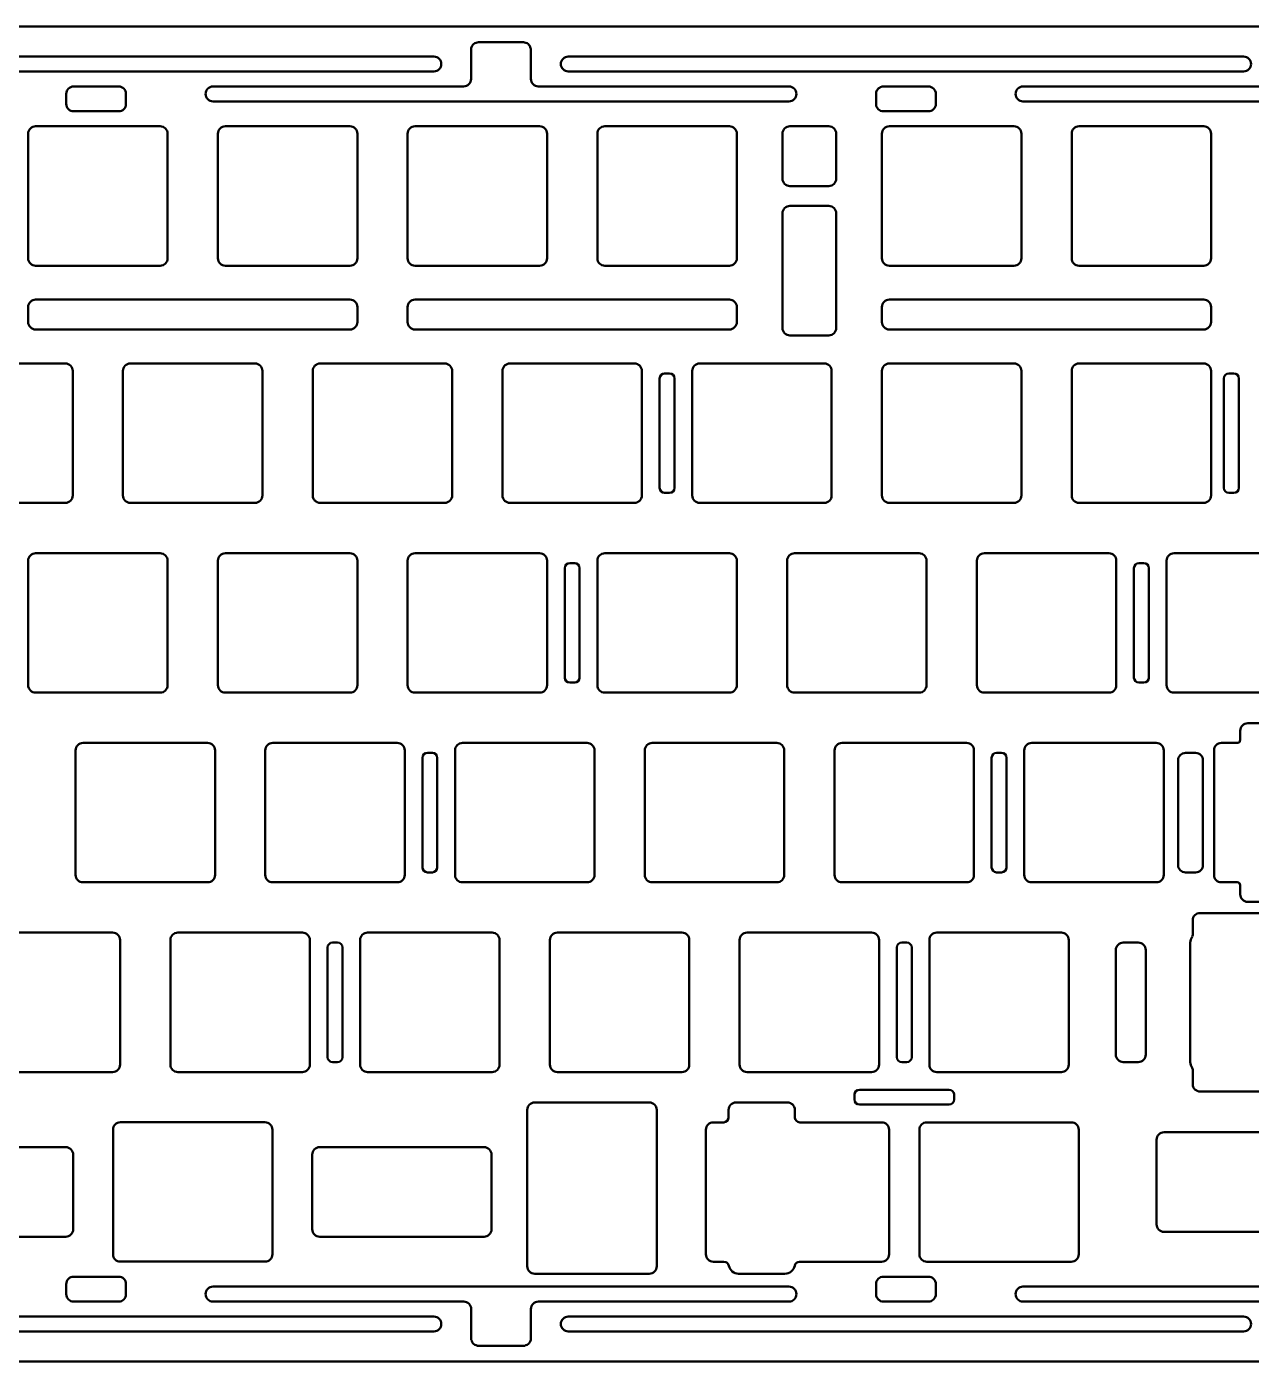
# Model space of a CAD drawing. Header units: millimetres. Extents: x 46 to 394, y 126 to 260.
# Drawn here: x 172.2 to 295.1, y 126.2 to 260.2 of the extents above; entities that cross this region are included whole.
import ezdxf

# ---------------------------------------------------------------- set-up
doc = ezdxf.new("R2010")
doc.units = ezdxf.units.MM
doc.header["$LTSCALE"] = 0.75
doc.layers.add('Visible', color=7, linetype='Continuous', lineweight=50)

msp = doc.modelspace()

# ---------------------------------------------------------------- linework, layer by layer
at = {"layer": 'Visible'}
for p, q in [((382.3, 260.2, 0.75), (57.29, 260.2, 0.75)), ((216.79, 254.95, 0.75), (216.79, 257.63, 0.75)), ((217.54, 258.63, 0.3), (222.04, 258.63, 0.3)), ((222.79, 257.63, 0.75), (222.79, 254.95, 0.75)), ((145.24, 257.2, 0.75), (213.05, 257.2, 0.75)), ((294.35, 257.2, 0.75), (226.55, 257.2, 0.75)), ((145.24, 255.7, 0.75), (213.05, 255.7, 0.75)), ((294.35, 255.7, 0.75), (226.55, 255.7, 0.75)), ((176.14, 252.45, 0.75), (176.14, 253.45, 0.75)), ((176.89, 254.2, 0.75), (181.39, 254.2, 0.75)), ((182.14, 253.45, 0.75), (182.14, 252.45, 0.75)), ((190.89, 254.2, 0.75), (216.04, 254.2, 0.75)), ((223.54, 254.2, 0.75), (248.7, 254.2, 0.75)), ((257.45, 252.45, 0.75), (257.45, 253.45, 0.75)), ((258.2, 254.2, 0.75), (262.7, 254.2, 0.75)), ((263.45, 253.45, 0.75), (263.45, 252.45, 0.75)), ((326.35, 254.2, 0.75), (272.2, 254.2, 0.75)), ((248.7, 252.7, 0.75), (190.89, 252.7, 0.75)), ((326.35, 252.7, 0.75), (272.2, 252.7, 0.75)), ((181.39, 251.7, 0.75), (176.89, 251.7, 0.75)), ((262.7, 251.7, 0.75), (258.2, 251.7, 0.75)), ((172.32, 236.95, 0.75), (172.32, 249.45, 0.75)), ((173.07, 250.2, 0.75), (185.57, 250.2, 0.75)), ((186.32, 249.45, 0.75), (186.32, 236.95, 0.75)), ((191.37, 236.95, 0.75), (191.37, 249.45, 0.75)), ((192.12, 250.2, 0.75), (204.62, 250.2, 0.75)), ((205.37, 249.45, 0.75), (205.37, 236.95, 0.75)), ((210.42, 236.95, 0.75), (210.42, 249.45, 0.75)), ((211.17, 250.2, 0.75), (223.67, 250.2, 0.75)), ((224.42, 249.45, 0.75), (224.42, 236.95, 0.75)), ((229.47, 236.95, 0.75), (229.47, 249.45, 0.75)), ((230.22, 250.2, 0.75), (242.72, 250.2, 0.75)), ((243.47, 249.45, 0.75), (243.47, 236.95, 0.75)), ((248.05, 244.95, 0.75), (248.05, 249.45, 0.75)), ((248.8, 250.2, 0.75), (252.7, 250.2, 0.75)), ((253.45, 249.45, 0.75), (253.45, 244.95, 0.75)), ((258.04, 236.95, 0.75), (258.04, 249.45, 0.75)), ((258.79, 250.2, 0.75), (271.29, 250.2, 0.75)), ((272.04, 249.45, 0.75), (272.04, 236.95, 0.75)), ((277.09, 236.95, 0.75), (277.09, 249.45, 0.75)), ((277.84, 250.2, 0.75), (290.34, 250.2, 0.75)), ((291.09, 249.45, 0.75), (291.09, 236.95, 0.75)), ((252.7, 244.2, 0.75), (248.8, 244.2, 0.75)), ((248.05, 229.95, 0.75), (248.05, 241.45, 0.75)), ((248.8, 242.2, 0.75), (252.7, 242.2, 0.75)), ((253.45, 241.45, 0.75), (253.45, 229.95, 0.75)), ((185.57, 236.2, 0.75), (173.07, 236.2, 0.75)), ((204.62, 236.2, 0.75), (192.12, 236.2, 0.75)), ((223.67, 236.2, 0.75), (211.17, 236.2, 0.75)), ((242.72, 236.2, 0.75), (230.22, 236.2, 0.75)), ((271.29, 236.2, 0.75), (258.79, 236.2, 0.75)), ((290.34, 236.2, 0.75), (277.84, 236.2, 0.75)), ((172.32, 230.54, 0.75), (172.32, 232.04, 0.75)), ((173.07, 232.79, 0.75), (204.62, 232.79, 0.75)), ((205.37, 232.04, 0.75), (205.37, 230.54, 0.75)), ((210.42, 230.54, 0.75), (210.42, 232.04, 0.75)), ((211.17, 232.79, 0.75), (242.72, 232.79, 0.75)), ((243.47, 232.04, 0.75), (243.47, 230.54, 0.75)), ((258.04, 230.54, 0.75), (258.04, 232.04, 0.75)), ((258.79, 232.79, 0.75), (290.34, 232.79, 0.75)), ((291.09, 232.04, 0.75), (291.09, 230.54, 0.75)), ((204.62, 229.79, 0.75), (173.07, 229.79, 0.75)), ((242.72, 229.79, 0.75), (211.17, 229.79, 0.75)), ((252.7, 229.2, 0.75), (248.8, 229.2, 0.75)), ((290.34, 229.79, 0.75), (258.79, 229.79, 0.75)), ((163.54, 226.38, 0.75), (176.04, 226.38, 0.75)), ((176.79, 225.63, 0.75), (176.79, 213.13, 0.75)), ((181.84, 213.13, 0.75), (181.84, 225.63, 0.75)), ((182.59, 226.38, 0.75), (195.09, 226.38, 0.75)), ((195.84, 225.63, 0.75), (195.84, 213.13, 0.75)), ((200.89, 213.13, 0.75), (200.89, 225.63, 0.75)), ((201.64, 226.38, 0.75), (214.14, 226.38, 0.75)), ((214.89, 225.63, 0.75), (214.89, 213.13, 0.75)), ((219.94, 213.13, 0.75), (219.94, 225.63, 0.75)), ((220.69, 226.38, 0.75), (233.19, 226.38, 0.75)), ((233.94, 225.63, 0.75), (233.94, 213.13, 0.75)), ((236.22, 225.38, 0.75), (236.72, 225.38, 0.75)), ((238.99, 213.13, 0.75), (238.99, 225.63, 0.75)), ((239.74, 226.38, 0.75), (252.24, 226.38, 0.75)), ((252.99, 225.63, 0.75), (252.99, 213.13, 0.75)), ((258.04, 213.13, 0.75), (258.04, 225.63, 0.75)), ((258.79, 226.38, 0.75), (271.29, 226.38, 0.75)), ((272.04, 225.63, 0.75), (272.04, 213.13, 0.75)), ((277.09, 213.13, 0.75), (277.09, 225.63, 0.75)), ((277.84, 226.38, 0.75), (290.34, 226.38, 0.75)), ((291.09, 225.63, 0.75), (291.09, 213.13, 0.75)), ((292.87, 225.38, 0.75), (293.37, 225.38, 0.75)), ((235.72, 213.88, 0.75), (235.72, 224.88, 0.75)), ((237.22, 224.88, 0.75), (237.22, 213.88, 0.75)), ((292.37, 213.88, 0.75), (292.37, 224.88, 0.75)), ((293.87, 224.88, 0.75), (293.87, 213.88, 0.75)), ((236.72, 213.38, 0.75), (236.22, 213.38, 0.75)), ((293.37, 213.38, 0.75), (292.87, 213.38, 0.75)), ((176.04, 212.38, 0.75), (163.54, 212.38, 0.75)), ((195.09, 212.38, 0.75), (182.59, 212.38, 0.75)), ((214.14, 212.38, 0.75), (201.64, 212.38, 0.75)), ((233.19, 212.38, 0.75), (220.69, 212.38, 0.75)), ((252.24, 212.38, 0.75), (239.74, 212.38, 0.75)), ((271.29, 212.38, 0.75), (258.79, 212.38, 0.75)), ((290.34, 212.38, 0.75), (277.84, 212.38, 0.75)), ((172.32, 194.08, 0.75), (172.32, 206.58, 0.75)), ((173.07, 207.33, 0.75), (185.57, 207.33, 0.75)), ((186.32, 206.58, 0.75), (186.32, 194.08, 0.75)), ((191.37, 194.08, 0.75), (191.37, 206.58, 0.75)), ((192.12, 207.33, 0.75), (204.62, 207.33, 0.75)), ((205.37, 206.58, 0.75), (205.37, 194.08, 0.75)), ((210.42, 194.08, 0.75), (210.42, 206.58, 0.75)), ((211.17, 207.33, 0.75), (223.67, 207.33, 0.75)), ((224.42, 206.58, 0.75), (224.42, 194.08, 0.75)), ((229.47, 194.08, 0.75), (229.47, 206.58, 0.75)), ((230.22, 207.33, 0.75), (242.72, 207.33, 0.75)), ((243.47, 206.58, 0.75), (243.47, 194.08, 0.75)), ((248.52, 194.08, 0.75), (248.52, 206.58, 0.75)), ((249.27, 207.33, 0.75), (261.77, 207.33, 0.75)), ((262.52, 206.58, 0.75), (262.52, 194.08, 0.75)), ((267.57, 206.58, 0.75), (267.57, 194.08, 0.75)), ((268.32, 207.33, 0.75), (280.82, 207.33, 0.75)), ((281.57, 206.58, 0.75), (281.57, 194.08, 0.75)), ((286.62, 194.08, 0.75), (286.62, 206.58, 0.75)), ((287.37, 207.33, 0.75), (299.87, 207.33, 0.75)), ((226.19, 194.83, 0.75), (226.19, 205.83, 0.75)), ((226.69, 206.33, 0.75), (227.19, 206.33, 0.75)), ((227.69, 205.83, 0.75), (227.69, 194.83, 0.75)), ((283.34, 194.83, 0.75), (283.34, 205.83, 0.75)), ((283.84, 206.33, 0.75), (284.34, 206.33, 0.75)), ((284.84, 205.83, 0.75), (284.84, 194.83, 0.75)), ((227.19, 194.33, 0.75), (226.69, 194.33, 0.75)), ((284.34, 194.33, 0.75), (283.84, 194.33, 0.75)), ((185.57, 193.33, 0.75), (173.07, 193.33, 0.75)), ((204.62, 193.33, 0.75), (192.12, 193.33, 0.75)), ((223.67, 193.33, 0.75), (211.17, 193.33, 0.75)), ((242.72, 193.33, 0.75), (230.22, 193.33, 0.75)), ((261.77, 193.33, 0.75), (249.27, 193.33, 0.75)), ((280.82, 193.33, 0.75), (268.32, 193.33, 0.75)), ((299.87, 193.33, 0.75), (287.37, 193.33, 0.75)), ((294.01, 188.58, 0.75), (294.01, 189.5, 0.75)), ((294.76, 190.25, 0.75), (300.91, 190.25, 0.75)), ((177.83, 188.28, 0.75), (190.33, 188.28, 0.75)), ((196.88, 188.28, 0.75), (209.38, 188.28, 0.75)), ((215.93, 188.28, 0.75), (228.43, 188.28, 0.75)), ((234.98, 188.28, 0.75), (247.48, 188.28, 0.75)), ((254.03, 188.28, 0.75), (266.53, 188.28, 0.75)), ((273.08, 188.28, 0.75), (285.58, 188.28, 0.75)), ((292.13, 188.28, 0.75), (293.71, 188.28, 0.75)), ((177.08, 175.03, 0.75), (177.08, 187.53, 0.75)), ((191.08, 187.53, 0.75), (191.08, 175.03, 0.75)), ((196.13, 175.03, 0.75), (196.13, 187.53, 0.75)), ((210.13, 187.53, 0.75), (210.13, 175.03, 0.75)), ((211.9, 175.78, 0.75), (211.9, 186.78, 0.75)), ((212.4, 187.28, 0.75), (212.9, 187.28, 0.75)), ((213.4, 186.78, 0.75), (213.4, 175.78, 0.75)), ((215.18, 175.03, 0.75), (215.18, 187.53, 0.75)), ((229.18, 187.53, 0.75), (229.18, 175.03, 0.75)), ((234.23, 175.03, 0.75), (234.23, 187.53, 0.75)), ((248.23, 187.53, 0.75), (248.23, 175.03, 0.75)), ((253.28, 175.03, 0.75), (253.28, 187.53, 0.75)), ((267.28, 187.53, 0.75), (267.28, 175.03, 0.75)), ((269.05, 175.78, 0.75), (269.05, 186.78, 0.75)), ((269.55, 187.28, 0.75), (270.05, 187.28, 0.75)), ((270.55, 186.78, 0.75), (270.55, 175.78, 0.75)), ((272.33, 175.03, 0.75), (272.33, 187.53, 0.75)), ((286.33, 187.53, 0.75), (286.33, 175.03, 0.75)), ((287.77, 176.03, 0.75), (287.77, 186.53, 0.75)), ((288.52, 187.28, 0.75), (289.52, 187.28, 0.75)), ((290.27, 186.53, 0.75), (290.27, 176.03, 0.75)), ((291.38, 175.03, 0.75), (291.38, 187.53, 0.75)), ((190.33, 174.28, 0.75), (177.83, 174.28, 0.75)), ((209.38, 174.28, 0.75), (196.88, 174.28, 0.75)), ((212.9, 175.28, 0.75), (212.4, 175.28, 0.75)), ((228.43, 174.28, 0.75), (215.93, 174.28, 0.75)), ((234.98, 174.28, 0.75), (247.48, 174.28, 0.75)), ((266.53, 174.28, 0.75), (254.03, 174.28, 0.75)), ((270.05, 175.28, 0.75), (269.55, 175.28, 0.75)), ((285.58, 174.28, 0.75), (273.08, 174.28, 0.75)), ((289.52, 175.28, 0.75), (288.52, 175.28, 0.75)), ((293.71, 174.28, 0.75), (292.13, 174.28, 0.75)), ((294.01, 173.07, 0.75), (294.01, 173.98, 0.75)), ((300.92, 172.32, 0.75), (294.76, 172.32, 0.75)), ((289.24, 169, 0.75), (289.24, 170.45, 0.75)), ((289.99, 171.2, 0.75), (296.15, 171.2, 0.75)), ((168.3, 169.23, 0.75), (180.8, 169.23, 0.75)), ((187.35, 169.23, 0.75), (199.85, 169.23, 0.75)), ((206.4, 169.23, 0.75), (218.9, 169.23, 0.75)), ((225.45, 169.23, 0.75), (237.95, 169.23, 0.75)), ((244.5, 169.23, 0.75), (257, 169.23, 0.75)), ((263.55, 169.23, 0.75), (276.05, 169.23, 0.75)), ((181.55, 168.48, 0.75), (181.55, 155.98, 0.75)), ((186.6, 155.98, 0.75), (186.6, 168.48, 0.75)), ((200.6, 168.48, 0.75), (200.6, 155.98, 0.75)), ((202.38, 156.73, 0.75), (202.38, 167.73, 0.75)), ((202.88, 168.23, 0.75), (203.38, 168.23, 0.75)), ((203.88, 167.73, 0.75), (203.88, 156.73, 0.75)), ((205.65, 155.98, 0.75), (205.65, 168.48, 0.75)), ((219.65, 168.48, 0.75), (219.65, 155.98, 0.75)), ((224.7, 155.98, 0.75), (224.7, 168.48, 0.75)), ((238.7, 168.48, 0.75), (238.7, 155.98, 0.75)), ((243.75, 155.98, 0.75), (243.75, 168.48, 0.75)), ((257.75, 168.48, 0.75), (257.75, 155.98, 0.75)), ((259.53, 156.73, 0.75), (259.53, 167.73, 0.75)), ((260.03, 168.23, 0.75), (260.53, 168.23, 0.75)), ((261.03, 167.73, 0.75), (261.03, 156.73, 0.75)), ((262.8, 155.98, 0.75), (262.8, 168.48, 0.75)), ((276.8, 168.48, 0.75), (276.8, 155.98, 0.75)), ((282.27, 168.23, 0.75), (283.77, 168.23, 0.75)), ((289, 156.23, 0.75), (289, 168.23, 0.75)), ((281.52, 156.98, 0.75), (281.52, 167.48, 0.75)), ((284.52, 167.48, 0.75), (284.52, 156.98, 0.75)), ((203.38, 156.23, 0.75), (202.88, 156.23, 0.75)), ((260.53, 156.23, 0.75), (260.03, 156.23, 0.75)), ((283.77, 156.23, 0.75), (282.27, 156.23, 0.75)), ((289.24, 154.02, 0.75), (289.24, 155.47, 0.75)), ((180.8, 155.23, 0.75), (168.3, 155.23, 0.75)), ((199.85, 155.23, 0.75), (187.35, 155.23, 0.75)), ((218.9, 155.23, 0.75), (206.4, 155.23, 0.75)), ((237.95, 155.23, 0.75), (225.45, 155.23, 0.75)), ((257, 155.23, 0.75), (244.5, 155.23, 0.75)), ((276.05, 155.23, 0.75), (263.55, 155.23, 0.75)), ((255.28, 152.46, 0.75), (255.28, 152.96, 0.75)), ((255.78, 153.46, 0.75), (264.78, 153.46, 0.75)), ((265.28, 152.96, 0.75), (265.28, 152.46, 0.75)), ((296.15, 153.27, 0.75), (289.99, 153.27, 0.75)), ((222.43, 135.73, 0.75), (222.43, 151.43, 0.75)), ((223.18, 152.18, 0.75), (234.68, 152.18, 0.75)), ((235.43, 151.43, 0.75), (235.43, 135.73, 0.75)), ((242.65, 150.68, 0.75), (242.65, 151.43, 0.75)), ((243.4, 152.18, 0.75), (248.55, 152.18, 0.75)), ((249.3, 151.43, 0.75), (249.3, 150.68, 0.75)), ((264.78, 151.96, 0.75), (255.78, 151.96, 0.75)), ((181.59, 150.19, 0.75), (196.09, 150.19, 0.75)), ((241.12, 150.18, 0.75), (242.15, 150.18, 0.75)), ((249.8, 150.18, 0.75), (258, 150.18, 0.75)), ((262.55, 150.18, 0.75), (277.05, 150.18, 0.75)), ((180.84, 136.94, 0.75), (180.84, 149.44, 0.75)), ((196.84, 149.44, 0.75), (196.84, 136.94, 0.75)), ((240.37, 136.93, 0.75), (240.37, 149.43, 0.75)), ((258.75, 149.43, 0.75), (258.75, 136.93, 0.75)), ((261.8, 136.93, 0.75), (261.8, 149.43, 0.75)), ((277.8, 149.43, 0.75), (277.8, 136.93, 0.75)), ((286.37, 149.18, 0.75), (300.87, 149.18, 0.75)), ((159.59, 147.69, 0.75), (176.09, 147.69, 0.75)), ((201.59, 147.69, 0.75), (218.09, 147.69, 0.75)), ((285.62, 139.93, 0.75), (285.62, 148.43, 0.75)), ((176.84, 146.94, 0.75), (176.84, 139.44, 0.75)), ((200.84, 139.44, 0.75), (200.84, 146.94, 0.75)), ((218.84, 146.94, 0.75), (218.84, 139.44, 0.75)), ((176.09, 138.69, 0.75), (159.59, 138.69, 0.75)), ((218.09, 138.69, 0.75), (201.59, 138.69, 0.75)), ((300.87, 139.18, 0.75), (286.37, 139.18, 0.75)), ((196.09, 136.19, 0.75), (181.59, 136.19, 0.75)), ((242.18, 136.18, 0.75), (241.12, 136.18, 0.75)), ((258, 136.18, 0.75), (249.77, 136.18, 0.75)), ((277.05, 136.18, 0.75), (262.55, 136.18, 0.75)), ((176.89, 134.68, 0.75), (181.39, 134.68, 0.75)), ((234.68, 134.98, 0.75), (223.18, 134.98, 0.75)), ((248.3, 134.98, 0.75), (243.65, 134.98, 0.75)), ((258.2, 134.68, 0.75), (262.7, 134.68, 0.75)), ((176.14, 132.93, 0.75), (176.14, 133.93, 0.75)), ((182.14, 133.93, 0.75), (182.14, 132.93, 0.75)), ((190.89, 133.68, 0.75), (248.7, 133.68, 0.75)), ((257.45, 132.93, 0.75), (257.45, 133.93, 0.75)), ((263.45, 133.93, 0.75), (263.45, 132.93, 0.75)), ((272.2, 133.68, 0.75), (333.85, 133.68, 0.75)), ((181.39, 132.18, 0.75), (176.89, 132.18, 0.75)), ((216.05, 132.18, 0.75), (190.89, 132.18, 0.75)), ((216.8, 128.76, 0.75), (216.8, 131.43, 0.75)), ((222.8, 131.43, 0.75), (222.8, 128.76, 0.75)), ((248.7, 132.18, 0.75), (223.55, 132.18, 0.75)), ((262.7, 132.18, 0.75), (258.2, 132.18, 0.75)), ((333.85, 132.18, 0.75), (272.2, 132.18, 0.75)), ((145.24, 130.68, 0.75), (213.05, 130.68, 0.75)), ((226.55, 130.68, 0.75), (294.35, 130.68, 0.75)), ((145.24, 129.18, 0.75), (213.05, 129.18, 0.75)), ((294.35, 129.18, 0.75), (226.55, 129.18, 0.75)), ((222.05, 127.74, 0.3), (217.55, 127.74, 0.3)), ((384.8, 126.18, 0.75), (54.79, 126.18, 0.75))]:
    msp.add_line(p, q, dxfattribs=at)
at = {"layer": 'Visible', "extrusion": (-1, 0, 0)}
for centre, start, end in [((-258.7, 1.8, -216.79), 302.9899, 315.573), ((-127.68, 1.8, -216.8), 224.427, 237.4864)]:
    msp.add_arc(centre, 1.5, start, end, dxfattribs=at)
at = {"layer": 'Visible', "extrusion": (1, 0, 0)}
for centre, start, end in [((258.7, 1.8, 222.79), 224.427, 237.0101), ((127.68, 1.8, 222.8), 302.5136, 315.573)]:
    msp.add_arc(centre, 1.5, start, end, dxfattribs=at)
at = {"layer": 'Visible', "extrusion": (0, 1.1e-14, -1)}
for centre, radius, start, end in [((-213.05, 256.45, -0.75), 0.75, 90, 270), ((-226.55, 256.45, -0.75), 0.75, 270, 90), ((-294.35, 256.45, -0.75), 0.75, 90, 270), ((-216.04, 254.95, -0.75), 0.75, 180, 270), ((-223.54, 254.95, -0.75), 0.75, 270, 0), ((-190.89, 253.45, -0.75), 0.75, 270, 90), ((-248.7, 253.45, -0.75), 0.75, 90, 270), ((-272.2, 253.45, -0.75), 0.75, 270, 90), ((-236.22, 224.88, -0.75), 0.5, 0, 90), ((-236.72, 224.88, -0.75), 0.5, 90, 180), ((-292.87, 224.88, -0.75), 0.5, 0, 90), ((-293.37, 224.88, -0.75), 0.5, 90, 180), ((-236.22, 213.88, -0.75), 0.5, 270, 0), ((-236.72, 213.88, -0.75), 0.5, 180, 270), ((-292.87, 213.88, -0.75), 0.5, 270, 0), ((-293.37, 213.88, -0.75), 0.5, 180, 270), ((-226.69, 205.83, -0.75), 0.5, 0, 90), ((-227.19, 205.83, -0.75), 0.5, 90, 180), ((-283.84, 205.83, -0.75), 0.5, 0, 90), ((-284.34, 205.83, -0.75), 0.5, 90, 180), ((-226.69, 194.83, -0.75), 0.5, 270, 0), ((-227.19, 194.83, -0.75), 0.5, 180, 270), ((-283.84, 194.83, -0.75), 0.5, 270, 0), ((-284.34, 194.83, -0.75), 0.5, 180, 270), ((-293.71, 188.58, -0.75), 0.3, 180, 270), ((-212.4, 186.78, -0.75), 0.5, 0, 90), ((-212.9, 186.78, -0.75), 0.5, 90, 180), ((-269.55, 186.78, -0.75), 0.5, 0, 90), ((-270.05, 186.78, -0.75), 0.5, 90, 180), ((-212.4, 175.78, -0.75), 0.5, 270, 0), ((-212.9, 175.78, -0.75), 0.5, 180, 270), ((-269.55, 175.78, -0.75), 0.5, 270, 0), ((-270.05, 175.78, -0.75), 0.5, 180, 270), ((-293.71, 173.98, -0.75), 0.3, 90, 180), ((-288.94, 169, -0.75), 0.3, 180, 215.8191), ((-202.88, 167.73, -0.75), 0.5, 0, 90), ((-203.38, 167.73, -0.75), 0.5, 90, 180), ((-260.03, 167.73, -0.75), 0.5, 0, 90), ((-260.53, 167.73, -0.75), 0.5, 90, 180), ((-290, 168.23, -0.75), 1, 0, 35.8191), ((-202.88, 156.73, -0.75), 0.5, 270, 0), ((-203.38, 156.73, -0.75), 0.5, 180, 270), ((-260.03, 156.73, -0.75), 0.5, 270, 0), ((-260.53, 156.73, -0.75), 0.5, 180, 270), ((-290, 156.23, -0.75), 1, 324.1809, 0), ((-288.94, 155.47, -0.75), 0.3, 144.1809, 180), ((-255.78, 152.96, -0.75), 0.5, 0, 90), ((-264.78, 152.96, -0.75), 0.5, 90, 180), ((-255.78, 152.46, -0.75), 0.5, 270, 0), ((-264.78, 152.46, -0.75), 0.5, 180, 270), ((-277.05, 149.43, -0.75), 0.75, 90, 180), ((-277.05, 136.93, -0.75), 0.75, 180, 270), ((-242.18, 135.68, -0.75), 0.5, 90, 168.463), ((-243.65, 135.98, -0.75), 1, 270, 348.463), ((-248.3, 135.98, -0.75), 1, 191.537, 270), ((-249.77, 135.68, -0.75), 0.5, 11.537, 90), ((-190.89, 132.93, -0.75), 0.75, 270, 90), ((-248.7, 132.93, -0.75), 0.75, 90, 270), ((-272.2, 132.93, -0.75), 0.75, 270, 90), ((-216.05, 131.43, -0.75), 0.75, 90, 180), ((-223.55, 131.43, -0.75), 0.75, 0, 90), ((-213.05, 129.93, -0.75), 0.75, 90, 270), ((-226.55, 129.93, -0.75), 0.75, 270, 90), ((-294.35, 129.93, -0.75), 0.75, 90, 270)]:
    msp.add_arc(centre, radius, start, end, dxfattribs=at)
at = {"layer": 'Visible'}
for centre, radius, start, end in [((176.89, 253.45, 0.75), 0.75, 90, 180), ((181.39, 253.45, 0.75), 0.75, 0, 90), ((258.2, 253.45, 0.75), 0.75, 90, 180), ((262.7, 253.45, 0.75), 0.75, 0, 90), ((176.89, 252.45, 0.75), 0.75, 180, 270), ((181.39, 252.45, 0.75), 0.75, 270, 0), ((258.2, 252.45, 0.75), 0.75, 180, 270), ((262.7, 252.45, 0.75), 0.75, 270, 0), ((173.07, 249.45, 0.75), 0.75, 90, 180), ((185.57, 249.45, 0.75), 0.75, 0, 90), ((192.12, 249.45, 0.75), 0.75, 90, 180), ((204.62, 249.45, 0.75), 0.75, 0, 90), ((211.17, 249.45, 0.75), 0.75, 90, 180), ((223.67, 249.45, 0.75), 0.75, 0, 90), ((230.22, 249.45, 0.75), 0.75, 90, 180), ((242.72, 249.45, 0.75), 0.75, 0, 90), ((248.8, 249.45, 0.75), 0.75, 90, 180), ((252.7, 249.45, 0.75), 0.75, 0, 90), ((258.79, 249.45, 0.75), 0.75, 90, 180), ((271.29, 249.45, 0.75), 0.75, 0, 90), ((277.84, 249.45, 0.75), 0.75, 90, 180), ((290.34, 249.45, 0.75), 0.75, 0, 90), ((248.8, 244.95, 0.75), 0.75, 180, 270), ((252.7, 244.95, 0.75), 0.75, 270, 0), ((248.8, 241.45, 0.75), 0.75, 90, 180), ((252.7, 241.45, 0.75), 0.75, 0, 90), ((173.07, 236.95, 0.75), 0.75, 180, 270), ((185.57, 236.95, 0.75), 0.75, 270, 0), ((192.12, 236.95, 0.75), 0.75, 180, 270), ((204.62, 236.95, 0.75), 0.75, 270, 0), ((211.17, 236.95, 0.75), 0.75, 180, 270), ((223.67, 236.95, 0.75), 0.75, 270, 0), ((230.22, 236.95, 0.75), 0.75, 180, 270), ((242.72, 236.95, 0.75), 0.75, 270, 0), ((258.79, 236.95, 0.75), 0.75, 180, 270), ((271.29, 236.95, 0.75), 0.75, 270, 0), ((277.84, 236.95, 0.75), 0.75, 180, 270), ((290.34, 236.95, 0.75), 0.75, 270, 0), ((173.07, 232.04, 0.75), 0.75, 90, 180), ((204.62, 232.04, 0.75), 0.75, 0, 90), ((211.17, 232.04, 0.75), 0.75, 90, 180), ((242.72, 232.04, 0.75), 0.75, 0, 90), ((258.79, 232.04, 0.75), 0.75, 90, 180), ((290.34, 232.04, 0.75), 0.75, 0, 90), ((173.07, 230.54, 0.75), 0.75, 180, 270), ((204.62, 230.54, 0.75), 0.75, 270, 0), ((211.17, 230.54, 0.75), 0.75, 180, 270), ((242.72, 230.54, 0.75), 0.75, 270, 0), ((258.79, 230.54, 0.75), 0.75, 180, 270), ((290.34, 230.54, 0.75), 0.75, 270, 0), ((248.8, 229.95, 0.75), 0.75, 180, 270), ((252.7, 229.95, 0.75), 0.75, 270, 0), ((176.04, 225.63, 0.75), 0.75, 0, 90), ((182.59, 225.63, 0.75), 0.75, 90, 180), ((195.09, 225.63, 0.75), 0.75, 0, 90), ((201.64, 225.63, 0.75), 0.75, 90, 180), ((214.14, 225.63, 0.75), 0.75, 0, 90), ((220.69, 225.63, 0.75), 0.75, 90, 180), ((233.19, 225.63, 0.75), 0.75, 0, 90), ((239.74, 225.63, 0.75), 0.75, 90, 180), ((252.24, 225.63, 0.75), 0.75, 0, 90), ((258.79, 225.63, 0.75), 0.75, 90, 180), ((271.29, 225.63, 0.75), 0.75, 0, 90), ((277.84, 225.63, 0.75), 0.75, 90, 180), ((290.34, 225.63, 0.75), 0.75, 0, 90), ((176.04, 213.13, 0.75), 0.75, 270, 0), ((182.59, 213.13, 0.75), 0.75, 180, 270), ((195.09, 213.13, 0.75), 0.75, 270, 0), ((201.64, 213.13, 0.75), 0.75, 180, 270), ((214.14, 213.13, 0.75), 0.75, 270, 0), ((220.69, 213.13, 0.75), 0.75, 180, 270), ((233.19, 213.13, 0.75), 0.75, 270, 0), ((239.74, 213.13, 0.75), 0.75, 180, 270), ((252.24, 213.13, 0.75), 0.75, 270, 0), ((258.79, 213.13, 0.75), 0.75, 180, 270), ((271.29, 213.13, 0.75), 0.75, 270, 0), ((277.84, 213.13, 0.75), 0.75, 180, 270), ((290.34, 213.13, 0.75), 0.75, 270, 0), ((173.07, 206.58, 0.75), 0.75, 90, 180), ((185.57, 206.58, 0.75), 0.75, 0, 90), ((192.12, 206.58, 0.75), 0.75, 90, 180), ((204.62, 206.58, 0.75), 0.75, 0, 90), ((211.17, 206.58, 0.75), 0.75, 90, 180), ((223.67, 206.58, 0.75), 0.75, 0, 90), ((230.22, 206.58, 0.75), 0.75, 90, 180), ((242.72, 206.58, 0.75), 0.75, 0, 90), ((249.27, 206.58, 0.75), 0.75, 90, 180), ((261.77, 206.58, 0.75), 0.75, 0, 90), ((268.32, 206.58, 0.75), 0.75, 90, 180), ((280.82, 206.58, 0.75), 0.75, 0, 90), ((287.37, 206.58, 0.75), 0.75, 90, 180), ((173.07, 194.08, 0.75), 0.75, 180, 270), ((185.57, 194.08, 0.75), 0.75, 270, 0), ((192.12, 194.08, 0.75), 0.75, 180, 270), ((204.62, 194.08, 0.75), 0.75, 270, 0), ((211.17, 194.08, 0.75), 0.75, 180, 270), ((223.67, 194.08, 0.75), 0.75, 270, 0), ((230.22, 194.08, 0.75), 0.75, 180, 270), ((242.72, 194.08, 0.75), 0.75, 270, 0), ((249.27, 194.08, 0.75), 0.75, 180, 270), ((261.77, 194.08, 0.75), 0.75, 270, 0), ((268.32, 194.08, 0.75), 0.75, 180, 270), ((280.82, 194.08, 0.75), 0.75, 270, 0), ((287.37, 194.08, 0.75), 0.75, 180, 270), ((294.76, 189.5, 0.75), 0.75, 90, 180), ((177.83, 187.53, 0.75), 0.75, 90, 180), ((190.33, 187.53, 0.75), 0.75, 0, 90), ((196.88, 187.53, 0.75), 0.75, 90, 180), ((209.38, 187.53, 0.75), 0.75, 0, 90), ((215.93, 187.53, 0.75), 0.75, 90, 180), ((228.43, 187.53, 0.75), 0.75, 0, 90), ((234.98, 187.53, 0.75), 0.75, 90, 180), ((247.48, 187.53, 0.75), 0.75, 0, 90), ((254.03, 187.53, 0.75), 0.75, 90, 180), ((266.53, 187.53, 0.75), 0.75, 0, 90), ((273.08, 187.53, 0.75), 0.75, 90, 180), ((285.58, 187.53, 0.75), 0.75, 0, 90), ((292.13, 187.53, 0.75), 0.75, 90, 180), ((288.52, 186.53, 0.75), 0.75, 90, 180), ((289.52, 186.53, 0.75), 0.75, 0, 90), ((288.52, 176.03, 0.75), 0.75, 180, 270), ((289.52, 176.03, 0.75), 0.75, 270, 0), ((177.83, 175.03, 0.75), 0.75, 180, 270), ((190.33, 175.03, 0.75), 0.75, 270, 0), ((196.88, 175.03, 0.75), 0.75, 180, 270), ((209.38, 175.03, 0.75), 0.75, 270, 0), ((215.93, 175.03, 0.75), 0.75, 180, 270), ((228.43, 175.03, 0.75), 0.75, 270, 0), ((234.98, 175.03, 0.75), 0.75, 180, 270), ((247.48, 175.03, 0.75), 0.75, 270, 0), ((254.03, 175.03, 0.75), 0.75, 180, 270), ((266.53, 175.03, 0.75), 0.75, 270, 0), ((273.08, 175.03, 0.75), 0.75, 180, 270), ((285.58, 175.03, 0.75), 0.75, 270, 0), ((292.13, 175.03, 0.75), 0.75, 180, 270), ((294.76, 173.07, 0.75), 0.75, 180, 270), ((289.99, 170.45, 0.75), 0.75, 90, 180), ((180.8, 168.48, 0.75), 0.75, 0, 90), ((187.35, 168.48, 0.75), 0.75, 90, 180), ((199.85, 168.48, 0.75), 0.75, 0, 90), ((206.4, 168.48, 0.75), 0.75, 90, 180), ((218.9, 168.48, 0.75), 0.75, 0, 90), ((225.45, 168.48, 0.75), 0.75, 90, 180), ((237.95, 168.48, 0.75), 0.75, 0, 90), ((244.5, 168.48, 0.75), 0.75, 90, 180), ((257, 168.48, 0.75), 0.75, 0, 90), ((263.55, 168.48, 0.75), 0.75, 90, 180), ((276.05, 168.48, 0.75), 0.75, 0, 90), ((282.27, 167.48, 0.75), 0.75, 90, 180), ((283.77, 167.48, 0.75), 0.75, 0, 90), ((282.27, 156.98, 0.75), 0.75, 180, 270), ((283.77, 156.98, 0.75), 0.75, 270, 0), ((180.8, 155.98, 0.75), 0.75, 270, 0), ((187.35, 155.98, 0.75), 0.75, 180, 270), ((199.85, 155.98, 0.75), 0.75, 270, 0), ((206.4, 155.98, 0.75), 0.75, 180, 270), ((218.9, 155.98, 0.75), 0.75, 270, 0), ((225.45, 155.98, 0.75), 0.75, 180, 270), ((237.95, 155.98, 0.75), 0.75, 270, 0), ((244.5, 155.98, 0.75), 0.75, 180, 270), ((257, 155.98, 0.75), 0.75, 270, 0), ((263.55, 155.98, 0.75), 0.75, 180, 270), ((276.05, 155.98, 0.75), 0.75, 270, 0), ((289.99, 154.02, 0.75), 0.75, 180, 270), ((223.18, 151.43, 0.75), 0.75, 90, 180), ((234.68, 151.43, 0.75), 0.75, 0, 90), ((243.4, 151.43, 0.75), 0.75, 90, 180), ((248.55, 151.43, 0.75), 0.75, 0, 90), ((181.59, 149.44, 0.75), 0.75, 90, 180), ((196.09, 149.44, 0.75), 0.75, 360, 90), ((241.12, 149.43, 0.75), 0.75, 90, 180), ((242.15, 150.68, 0.75), 0.5, 270, 0), ((249.8, 150.68, 0.75), 0.5, 180, 270), ((258, 149.43, 0.75), 0.75, 0, 90), ((262.55, 149.43, 0.75), 0.75, 90, 180), ((286.37, 148.43, 0.75), 0.75, 90, 180), ((176.09, 146.94, 0.75), 0.75, 360, 90), ((201.59, 146.94, 0.75), 0.75, 90, 180), ((218.09, 146.94, 0.75), 0.75, 360, 90), ((176.09, 139.44, 0.75), 0.75, 270, 360), ((201.59, 139.44, 0.75), 0.75, 180, 270), ((218.09, 139.44, 0.75), 0.75, 270, 360), ((286.37, 139.93, 0.75), 0.75, 180, 270), ((181.59, 136.94, 0.75), 0.75, 180, 270), ((196.09, 136.94, 0.75), 0.75, 270, 360), ((241.12, 136.93, 0.75), 0.75, 180, 270), ((258, 136.93, 0.75), 0.75, 270, 0), ((262.55, 136.93, 0.75), 0.75, 180, 270), ((223.18, 135.73, 0.75), 0.75, 180, 270), ((234.68, 135.73, 0.75), 0.75, 270, 0), ((176.89, 133.93, 0.75), 0.75, 90, 180), ((181.39, 133.93, 0.75), 0.75, 0, 90), ((258.2, 133.93, 0.75), 0.75, 90, 180), ((262.7, 133.93, 0.75), 0.75, 0, 90), ((176.89, 132.93, 0.75), 0.75, 180, 270), ((181.39, 132.93, 0.75), 0.75, 270, 0), ((258.2, 132.93, 0.75), 0.75, 180, 270), ((262.7, 132.93, 0.75), 0.75, 270, 0)]:
    msp.add_arc(centre, radius, start, end, dxfattribs=at)
for points, knots in [([(217.54, 258.63, 0.3), (217.46, 258.63, 0.3), (217.37, 258.62, 0.3), (217.2, 258.56, 0.31), (217.13, 258.51, 0.31), (217, 258.41, 0.33), (216.94, 258.34, 0.34), (216.85, 258.19, 0.38), (216.82, 258.11, 0.42), (216.79, 257.99, 0.48), (216.79, 257.93, 0.51), (216.79, 257.88, 0.54)], [0.8087667, 0.8087667, 0.8087667, 0.8087667, 0.8331724, 0.8331724, 0.8575781, 0.8575781, 0.8828199, 0.8828199, 0.9080616, 0.9080616, 0.9257676, 0.9257676, 0.9257676, 0.9257676]), ([(222.79, 257.88, 0.54), (222.79, 257.93, 0.51), (222.78, 257.99, 0.48), (222.75, 258.11, 0.42), (222.72, 258.19, 0.38), (222.63, 258.34, 0.34), (222.57, 258.41, 0.33), (222.45, 258.51, 0.31), (222.37, 258.56, 0.31), (222.21, 258.62, 0.3), (222.12, 258.63, 0.3), (222.04, 258.63, 0.3)], [0.6917658, 0.6917658, 0.6917658, 0.6917658, 0.7094717, 0.7094717, 0.7347134, 0.7347134, 0.7599552, 0.7599552, 0.7843609, 0.7843609, 0.8087667, 0.8087667, 0.8087667, 0.8087667]), ([(216.8, 128.49, 0.54), (216.8, 128.44, 0.5), (216.8, 128.39, 0.48), (216.83, 128.27, 0.42), (216.86, 128.19, 0.38), (216.94, 128.04, 0.34), (217, 127.97, 0.33), (217.13, 127.86, 0.31), (217.21, 127.82, 0.31), (217.38, 127.76, 0.3), (217.46, 127.74, 0.3), (217.55, 127.74, 0.3)], [0.698035, 0.698035, 0.698035, 0.698035, 0.714292, 0.714292, 0.7398858, 0.7398858, 0.7654797, 0.7654797, 0.7902111, 0.7902111, 0.8149424, 0.8149424, 0.8149424, 0.8149424]), ([(222.05, 127.74, 0.3), (222.13, 127.74, 0.3), (222.22, 127.76, 0.3), (222.38, 127.82, 0.31), (222.46, 127.86, 0.31), (222.59, 127.97, 0.33), (222.65, 128.04, 0.34), (222.74, 128.19, 0.38), (222.77, 128.27, 0.42), (222.79, 128.39, 0.48), (222.8, 128.44, 0.5), (222.8, 128.49, 0.54)], [0.8149424, 0.8149424, 0.8149424, 0.8149424, 0.8396738, 0.8396738, 0.8644052, 0.8644052, 0.889999, 0.889999, 0.9155929, 0.9155929, 0.9318499, 0.9318499, 0.9318499, 0.9318499])]:
    msp.add_open_spline(points, degree=3, knots=knots, dxfattribs=at)

doc.saveas('drawing.dxf')
